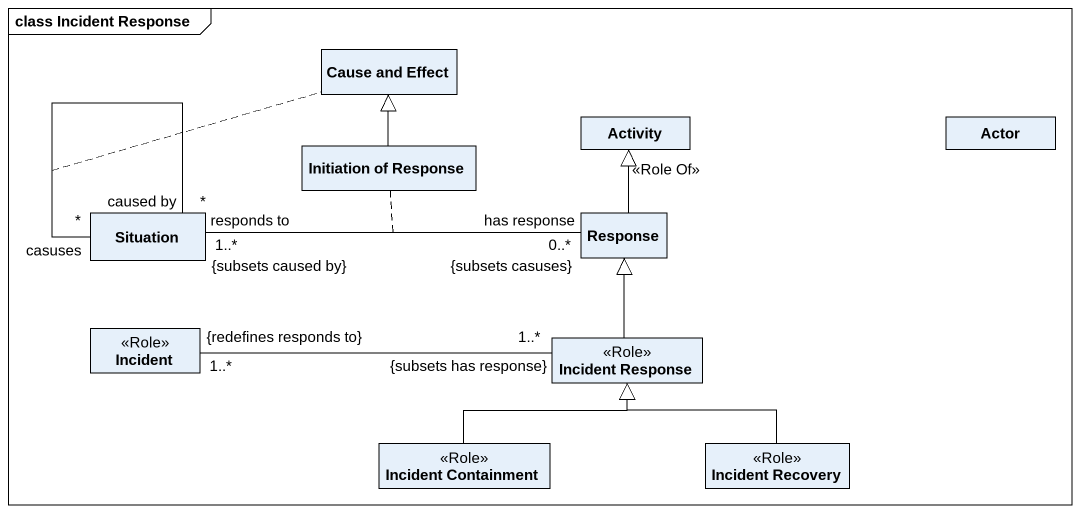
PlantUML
@startuml
mainframe class Incident Response
hide circle
hide empty members
class "Cause and Effect" as Cause_and_Effect
class Activity
class "Actor" as Actor_
class "Initiation of Response" as Initiation_of_Response
class Situation
class Response
class Incident <<Role>>
class "Incident Response" as Incident_Response <<Role>>
class "Incident Containment" as Incident_Containment <<Role>>
class "Incident Recovery" as Incident_Recovery <<Role>>
Initiation_of_Response -up-|> Cause_and_Effect
Situation "casuses\n*" -- "caused by\n*" Situation
(Situation, Situation) .. Cause_and_Effect
Situation "1..*\n{subsets caused by}\nresponds to" -right- "has response\n0..*\n{subsets casuses}" Response
(Situation, Response) .. Initiation_of_Response
Response -up-|> Activity : <<Role Of>>
Incident "1..*\n{redefines responds to}" -right- "1..*\n{subsets has response}" Incident_Response
Incident_Response -up-|> Response
Incident_Containment -up-|> Incident_Response
Incident_Recovery -up-|> Incident_Response
@enduml
